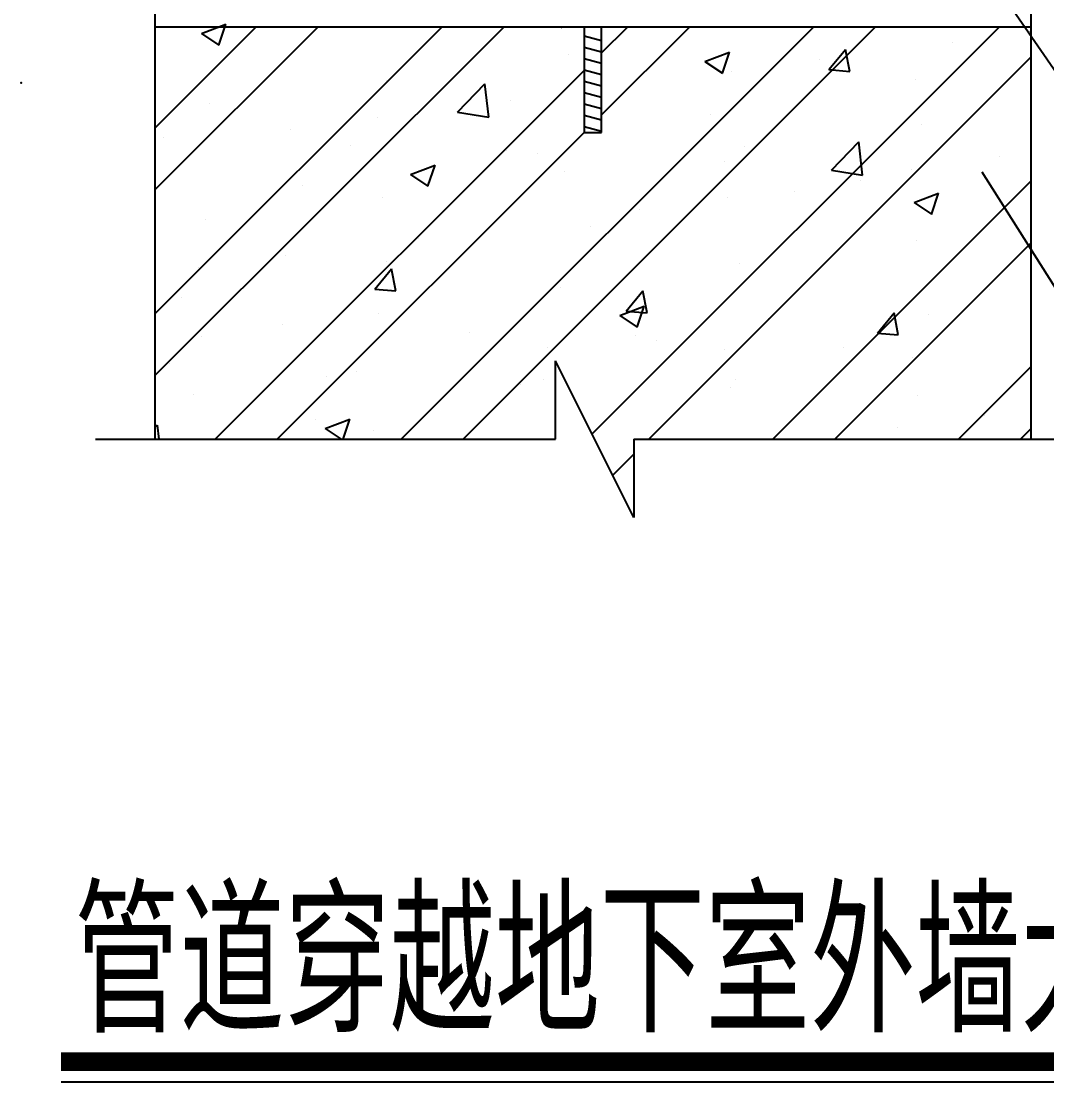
# Model space of a CAD drawing. Header units: inches. Extents: x 1616582 to 1832874, y -153958 to -93201.
# Drawn here: x 1626020 to 1632605, y -113654 to -106840 of the extents above; entities that cross this region are included whole.
import ezdxf

# ---------------------------------------------------------------- set-up
doc = ezdxf.new("R2010")
doc.units = ezdxf.units.IN
doc.header["$LTSCALE"] = 35
doc.header["$MEASUREMENT"] = 0
doc.layers.add('排水', color=2, linetype='Continuous')
doc.styles.add('HZTXT1', font='romant.shx', dxfattribs={"bigfont": 'HZTXT1.shx'})

msp = doc.modelspace()

# ---------------------------------------------------------------- linework, layer by layer
at = {"layer": '排水'}
for p, q in [((1626878.1597, -106202.56927), (1626878.1597, -109524.77889)), ((1632503.1597, -106202.56927), (1632503.1597, -109524.77889)), ((1632197.58702, -106488.53569), (1633250.07953, -108020.53712)), ((1626878.1597, -107526.0702), (1627526.66063, -106877.56927)), ((1632503.1597, -106877.56927), (1626878.1597, -106877.56927)), ((1626878.1597, -108719.31289), (1628719.90332, -106877.56927)), ((1626878.1597, -109117.06045), (1629117.65088, -106877.56927)), ((1626878.1597, -107923.81776), (1627924.40819, -106877.56927)), ((1627176.53534, -106919.01173), (1627334.07704, -106858.53714)), ((1627288.45857, -106994.53239), (1627334.0803, -106858.5668)), ((1628459.17909, -109524.77889), (1631106.38871, -106877.56927)), ((1628856.92666, -109524.77889), (1631504.13627, -106877.56927)), ((1629634.4097, -106877.56927), (1629634.4097, -107553.92587)), ((1629685.38024, -109491.82044), (1632299.6314, -106877.56927)), ((1629746.9097, -107043.80558), (1629913.14601, -106877.56927)), ((1629746.9097, -107553.92587), (1629746.9097, -106877.56927)), ((1629746.9097, -107441.55315), (1630310.89358, -106877.56927)), ((1627176.53535, -106919.01173), (1627288.45543, -106994.50278)), ((1629634.4097, -106934.60487), (1629746.9097, -106964.74916)), ((1629634.4097, -107007.39773), (1629746.9097, -107037.54201)), ((1630410.07657, -107099.20914), (1630567.61827, -107038.73455)), ((1630521.99963, -107174.73233), (1630567.62136, -107038.76673)), ((1631205.3474, -107150.72137), (1631313.81781, -107021.45137)), ((1631339.83697, -107162.5204), (1631313.82121, -107021.48436)), ((1631998.98148, -106974.64296), (1631998.98148, -106974.64296)), ((1629534.26521, -107054.17733), (1629534.26521, -107054.17733)), ((1629634.4097, -107080.19059), (1629746.9097, -107110.33487)), ((1630050.16935, -109524.77889), (1632503.1597, -107071.78853)), ((1630410.07658, -107099.20914), (1630521.99666, -107174.70018)), ((1631146.83462, -107086.83022), (1631146.83462, -107086.83022)), ((1627265.9364, -109524.77889), (1629634.4097, -107156.30558)), ((1629634.4097, -107152.98344), (1629746.9097, -107183.12773)), ((1630583.57001, -107160.98542), (1630583.57001, -107160.98542)), ((1631205.34741, -107150.72136), (1631339.83369, -107162.48738)), ((1628365.64473, -107222.87401), (1628365.64473, -107222.87401)), ((1628821.50199, -107425.05444), (1628996.75111, -107242.4072)), ((1629021.61216, -107456.11544), (1628996.75374, -107242.43337)), ((1629634.4097, -107225.7763), (1629746.9097, -107255.92058)), ((1631760.93231, -107217.05119), (1631760.93231, -107217.05119)), ((1629634.4097, -107298.56916), (1629746.9097, -107328.71344)), ((1627229.15505, -107366.91586), (1627229.15505, -107366.91586)), ((1629162.58166, -107348.06208), (1629162.58166, -107348.06208)), ((1629634.4097, -107371.36201), (1629746.9097, -107401.5063)), ((1628821.502, -107425.05443), (1629021.60969, -107456.08924)), ((1629634.4097, -107444.15487), (1629746.9097, -107474.29915)), ((1630448.76343, -107442.2874), (1630448.76343, -107442.2874)), ((1628310.4348, -107460.24934), (1628310.4348, -107460.24934)), ((1629634.4097, -107516.94773), (1629746.9097, -107547.09201)), ((1631798.62786, -107500.72282), (1631798.62786, -107500.72282)), ((1626933.75023, -107586.53606), (1626933.75023, -107586.53606)), ((1627663.68396, -109524.77889), (1629634.53698, -107553.92587)), ((1627747.17019, -107534.40454), (1627747.17019, -107534.40454)), ((1629634.4097, -107553.92587), (1629746.9097, -107553.92587)), ((1628134.85071, -107637.28452), (1628134.85071, -107637.28452)), ((1630662.13819, -107644.76467), (1630662.13819, -107644.76467)), ((1631222.79435, -107797.47222), (1631398.04347, -107614.82498)), ((1631422.90418, -107828.53473), (1631398.04577, -107614.85265)), ((1629136.59455, -107667.52361), (1629136.59455, -107667.52361)), ((1629335.95119, -107688.03298), (1629335.95119, -107688.03298)), ((1632300.06636, -107711.07653), (1632300.06636, -107711.07653)), ((1628519.57621, -107824.90424), (1628677.1179, -107764.42965)), ((1628631.49872, -107900.42595), (1628677.12045, -107764.46035)), ((1630537.05167, -107738.78144), (1630537.05167, -107738.78144)), ((1631738.15216, -107789.5299), (1631738.15216, -107789.5299)), ((1628519.57622, -107824.90424), (1628631.49629, -107900.39528)), ((1629506.90554, -107803.1885), (1629506.90554, -107803.1885)), ((1631222.79435, -107797.47221), (1631422.90205, -107828.50702)), ((1632187.30181, -107808.25475), (1633214.79969, -109430.3013)), ((1627824.42567, -107892.75982), (1627824.42567, -107892.75982)), ((1630845.66448, -109524.77889), (1632503.1597, -107867.28366)), ((1631407.07502, -107862.06931), (1631407.07502, -107862.06931)), ((1628338.28505, -107971.88519), (1628338.28505, -107971.88519)), ((1630554.92816, -107974.25658), (1630554.92816, -107974.25658)), ((1630987.89748, -107936.31274), (1630987.89748, -107936.31274)), ((1631753.11744, -108005.10164), (1631910.65914, -107944.62705)), ((1631865.03978, -108080.62588), (1631910.6615, -107944.66029)), ((1629991.66355, -108048.41177), (1629991.66355, -108048.41177)), ((1631753.11745, -108005.10164), (1631865.03752, -108080.59268)), ((1627201.79538, -108115.92703), (1627201.79538, -108115.92703)), ((1629675.7286, -108161.54895), (1629675.7286, -108161.54895)), ((1628570.6752, -108235.48843), (1628570.6752, -108235.48843)), ((1631243.41204, -109524.77889), (1632503.1597, -108265.03123)), ((1631771.26819, -108249.73399), (1631771.26819, -108249.73399)), ((1627718.52835, -108347.6757), (1627718.52835, -108347.6757)), ((1628363.55972, -108386.78516), (1628363.55972, -108386.78516)), ((1630634.77851, -108393.77584), (1630634.77851, -108393.77584)), ((1627155.26373, -108421.83089), (1627155.26373, -108421.83089)), ((1628289.86708, -108560.76906), (1628398.33749, -108431.49906)), ((1628424.35557, -108572.5658), (1628398.33981, -108431.52976)), ((1628289.86709, -108560.76905), (1628424.35337, -108572.53508)), ((1629479.54587, -108552.19967), (1629479.54587, -108552.19967)), ((1629903.70249, -108701.96137), (1630012.1729, -108572.69137)), ((1630038.19086, -108713.75937), (1630012.1751, -108572.72333)), ((1632236.15691, -108562.419), (1632236.15691, -108562.419)), ((1627051.39084, -108612.02137), (1627051.39084, -108612.02137)), ((1629862.61708, -108730.79674), (1630020.15877, -108670.32215)), ((1629974.53886, -108806.3195), (1630020.16059, -108670.3539)), ((1628310.92538, -108720.89636), (1628310.92538, -108720.89636)), ((1629862.61709, -108730.79674), (1629974.53716, -108806.28778)), ((1629903.7025, -108701.96136), (1630038.18878, -108713.72738)), ((1631517.5379, -108843.15367), (1631626.00831, -108713.88367)), ((1631652.02615, -108854.95294), (1631626.01039, -108713.9169)), ((1631847.19422, -108723.71313), (1631847.19422, -108723.71313)), ((1627696.69758, -108787.02406), (1627696.69758, -108787.02406)), ((1630815.16856, -108749.49566), (1630815.16856, -108749.49566)), ((1627174.4357, -108864.9382), (1627174.4357, -108864.9382)), ((1628897.79806, -108837.77252), (1628897.79806, -108837.77252)), ((1629963.0217, -108861.68293), (1629963.0217, -108861.68293)), ((1631517.53791, -108843.15366), (1631652.02419, -108854.91968)), ((1629399.75709, -108935.83812), (1629399.75709, -108935.83812)), ((1630098.89854, -108888.52098), (1630098.89854, -108888.52098)), ((1630535.02534, -108948.94934), (1630535.02534, -108948.94934)), ((1631299.99902, -108939.26944), (1631299.99902, -108939.26944)), ((1631743.90851, -108998.74517), (1631743.90851, -108998.74517)), ((1632501.0995, -108990.0179), (1632501.0995, -108990.0179)), ((1626970.00479, -109038.50663), (1626970.00479, -109038.50663)), ((1629953.85946, -110028.77889), (1629449.85946, -109020.77889)), ((1629449.85946, -109524.77889), (1629449.85946, -109020.77889)), ((1632038.90717, -109524.77889), (1632503.1597, -109060.52635)), ((1627978.76874, -109122.91478), (1627978.76874, -109122.91478)), ((1628171.10527, -109089.25509), (1628171.10527, -109089.25509)), ((1629372.20575, -109140.00355), (1629372.20575, -109140.00355)), ((1630607.41884, -109142.78701), (1630607.41884, -109142.78701)), ((1629222.85646, -109174.18555), (1629222.85646, -109174.18555)), ((1630573.30623, -109190.75201), (1630573.30623, -109190.75201)), ((1627126.62189, -109235.10205), (1627126.62189, -109235.10205)), ((1631774.40671, -109241.50047), (1631774.40671, -109241.50047)), ((1627910.68758, -109399.42176), (1627910.68758, -109399.42176)), ((1627972.11671, -109456.49184), (1628129.65841, -109396.01725)), ((1628086.46531, -109524.77889), (1628129.65968, -109396.04752)), ((1632207.51506, -109375.69016), (1632207.51506, -109375.69016)), ((1626878.1597, -109450.43472), (1626893.76173, -109434.17405)), ((1626904.30019, -109524.77889), (1626893.76266, -109434.19858)), ((1627972.11672, -109456.49184), (1628073.35644, -109524.77889)), ((1628283.5657, -109469.90753), (1628283.5657, -109469.90753)), ((1631644.25045, -109449.84535), (1631644.25045, -109449.84535)), ((1632436.65474, -109524.77889), (1632503.1597, -109458.27392)), ((1626495.98415, -109524.77889), (1629449.85946, -109524.77889)), ((1629953.85946, -109524.77889), (1629953.85946, -110028.77889)), ((1629953.85946, -109524.77889), (1632933.73101, -109524.77889)), ((1629817.96276, -109756.98548), (1629953.85946, -109621.08877))]:
    msp.add_line(p, q, dxfattribs=at)
msp.add_lwpolyline([(1626275.80668, -113523.50876, 120, 120, 0), (1636178.01846, -113523.50876, 120, 120, 0)], format="xyseb", dxfattribs=at)
msp.add_lwpolyline([(1626275.80668, -113653.52503), (1636178.01846, -113653.52503)], dxfattribs=at)
for p in [(1629488.34951, -106878.92587), (1629634.4097, -106878.92587), (1629746.9097, -106878.92587), (1629746.9097, -106878.92587), (1632503.1597, -106905.2876), (1626019.5031, -107236.62768)]:
    msp.add_point(p, dxfattribs=at)

# ---------------------------------------------------------------- texts
at = {"layer": '排水', "style": 'HZTXT1', "width": 0.75}
msp.add_text('管道穿越地下室外墙大样图', height=900, dxfattribs=at).set_placement((1626361.5, -113336.42188))

doc.saveas('drawing.dxf')
